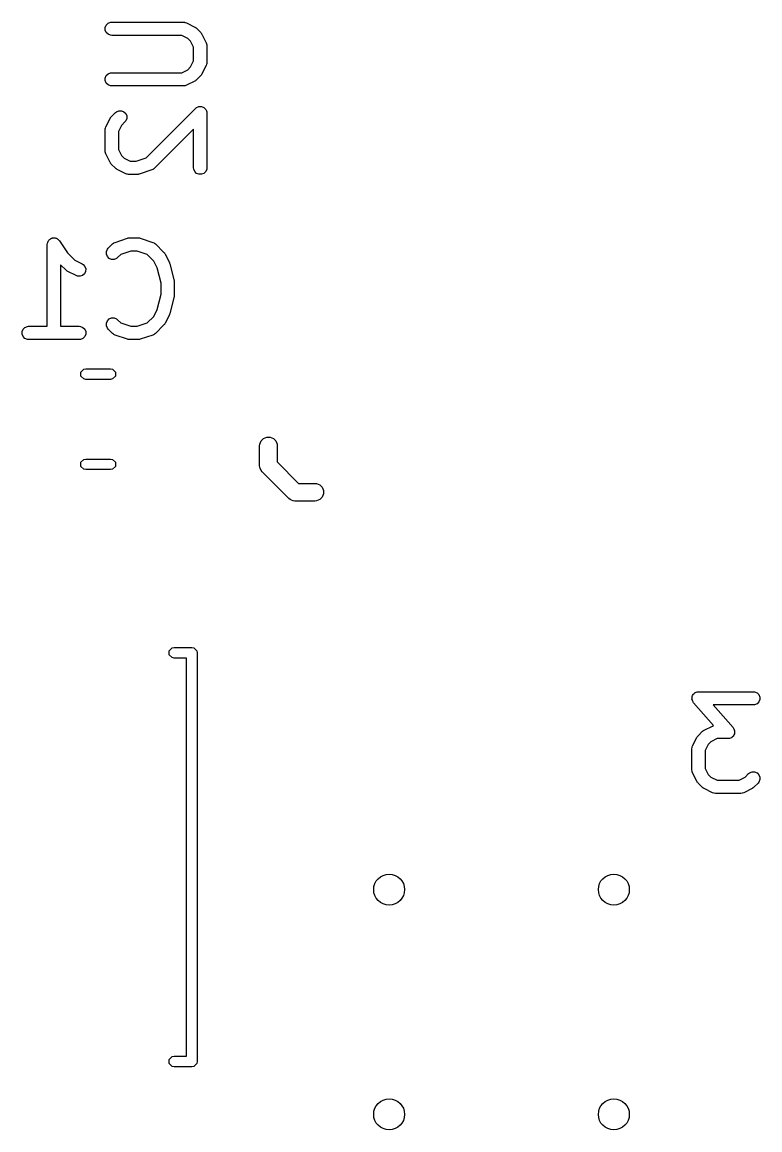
# Model space of a CAD drawing. Extents: x 0.3 to 1.71, y 0.29 to 1.3.
# Drawn here: x 0.7496 to 1.078, y 0.292 to 0.7849 of the extents above; entities that cross this region are included whole.
import ezdxf

# ---------------------------------------------------------------- set-up
doc = ezdxf.new("R2010")
doc.units = 0
doc.header["$MEASUREMENT"] = 0
doc.layers.add('BLACK', color=7, linetype='CONTINUOUS')

msp = doc.modelspace()

# ---------------------------------------------------------------- linework, layer by layer
at = {"layer": 'BLACK', "linetype": 'CONTINUOUS'}
for p, q in [((0.78708, 0.78364), (0.7879, 0.78445)), ((0.7879, 0.78445), (0.78896, 0.78489)), ((0.78896, 0.78489), (0.78954, 0.78495)), ((0.78954, 0.78495), (0.82141, 0.78495)), ((0.82141, 0.78495), (0.82198, 0.78489)), ((0.82198, 0.78489), (0.82208, 0.78485)), ((0.82208, 0.78485), (0.82219, 0.78484)), ((0.82219, 0.78484), (0.82273, 0.78464)), ((0.82273, 0.78464), (0.82648, 0.78276)), ((0.78664, 0.78257), (0.78708, 0.78364)), ((0.78664, 0.78142), (0.78664, 0.78257)), ((0.78708, 0.78036), (0.78664, 0.78142)), ((0.7879, 0.77954), (0.78708, 0.78036)), ((0.78896, 0.7791), (0.7879, 0.77954)), ((0.78954, 0.77904), (0.78896, 0.7791)), ((0.82071, 0.77904), (0.78954, 0.77904)), ((0.82341, 0.77769), (0.82071, 0.77904)), ((0.82648, 0.78276), (0.82673, 0.78261)), ((0.82673, 0.78261), (0.8268, 0.78258)), ((0.8268, 0.78258), (0.82688, 0.78251)), ((0.82688, 0.78251), (0.82697, 0.78245)), ((0.82697, 0.78245), (0.82702, 0.7824)), ((0.82702, 0.7824), (0.82724, 0.78221)), ((0.82724, 0.78221), (0.82912, 0.78033)), ((0.82912, 0.78033), (0.82931, 0.78011)), ((0.82931, 0.78011), (0.82936, 0.78006)), ((0.82936, 0.78006), (0.82942, 0.77997)), ((0.82942, 0.77997), (0.82949, 0.77989)), ((0.82949, 0.77989), (0.82952, 0.77982)), ((0.82952, 0.77982), (0.82967, 0.77957)), ((0.82967, 0.77957), (0.83155, 0.77582)), ((0.8246, 0.7765), (0.82341, 0.77769)), ((0.82595, 0.7738), (0.8246, 0.7765)), ((0.83155, 0.77582), (0.83175, 0.77528)), ((0.83175, 0.77528), (0.83176, 0.77517)), ((0.83176, 0.77517), (0.8318, 0.77507)), ((0.8318, 0.77507), (0.83186, 0.7745)), ((0.83186, 0.7745), (0.83186, 0.767)), ((0.82595, 0.7677), (0.82595, 0.7738)), ((0.82341, 0.7638), (0.8246, 0.765)), ((0.8246, 0.765), (0.82595, 0.7677)), ((0.83155, 0.76568), (0.82967, 0.76193)), ((0.83175, 0.76622), (0.83155, 0.76568)), ((0.83176, 0.76632), (0.83175, 0.76622)), ((0.8318, 0.76642), (0.83176, 0.76632)), ((0.83186, 0.767), (0.8318, 0.76642)), ((0.78664, 0.76008), (0.78708, 0.76114)), ((0.78664, 0.75892), (0.78664, 0.76008)), ((0.78708, 0.76114), (0.7879, 0.76195)), ((0.7879, 0.76195), (0.78896, 0.7624)), ((0.78896, 0.7624), (0.78954, 0.76245)), ((0.78954, 0.76245), (0.82071, 0.76245)), ((0.82071, 0.76245), (0.82341, 0.7638)), ((0.82702, 0.7591), (0.82697, 0.75904)), ((0.82724, 0.75929), (0.82702, 0.7591)), ((0.82912, 0.76116), (0.82724, 0.75929)), ((0.82931, 0.76139), (0.82912, 0.76116)), ((0.82936, 0.76144), (0.82931, 0.76139)), ((0.82942, 0.76153), (0.82936, 0.76144)), ((0.82949, 0.76161), (0.82942, 0.76153)), ((0.82952, 0.76168), (0.82949, 0.76161)), ((0.82967, 0.76193), (0.82952, 0.76168)), ((0.78708, 0.75786), (0.78664, 0.75892)), ((0.7879, 0.75704), (0.78708, 0.75786)), ((0.78896, 0.7566), (0.7879, 0.75704)), ((0.78954, 0.75655), (0.78896, 0.7566)), ((0.82141, 0.75655), (0.78954, 0.75655)), ((0.82198, 0.7566), (0.82141, 0.75655)), ((0.82208, 0.75664), (0.82198, 0.7566)), ((0.82219, 0.75665), (0.82208, 0.75664)), ((0.82273, 0.75686), (0.82219, 0.75665)), ((0.82648, 0.75873), (0.82273, 0.75686)), ((0.82673, 0.75889), (0.82648, 0.75873)), ((0.8268, 0.75892), (0.82673, 0.75889)), ((0.82688, 0.75899), (0.8268, 0.75892)), ((0.82697, 0.75904), (0.82688, 0.75899)), ((0.78932, 0.74284), (0.7912, 0.74471)), ((0.7912, 0.74471), (0.79165, 0.74508)), ((0.79165, 0.74508), (0.79271, 0.74552)), ((0.79271, 0.74552), (0.79386, 0.74552)), ((0.79386, 0.74552), (0.79493, 0.74508)), ((0.79493, 0.74508), (0.79574, 0.74427)), ((0.80481, 0.72458), (0.82682, 0.74659)), ((0.82682, 0.74659), (0.82727, 0.74696)), ((0.82727, 0.74696), (0.82802, 0.74727)), ((0.82802, 0.74727), (0.82833, 0.7474)), ((0.82833, 0.7474), (0.82948, 0.7474)), ((0.82948, 0.7474), (0.83055, 0.74696)), ((0.83055, 0.74696), (0.83136, 0.74614)), ((0.83136, 0.74614), (0.83162, 0.74552)), ((0.83162, 0.74552), (0.8318, 0.74508)), ((0.8318, 0.74508), (0.83186, 0.7445)), ((0.83186, 0.7445), (0.83186, 0.72013)), ((0.7869, 0.73832), (0.78877, 0.74207)), ((0.78877, 0.74207), (0.78893, 0.74232)), ((0.78893, 0.74232), (0.78896, 0.74239)), ((0.78896, 0.74239), (0.78902, 0.74247)), ((0.78902, 0.74247), (0.78908, 0.74256)), ((0.78908, 0.74256), (0.78914, 0.74261)), ((0.78914, 0.74261), (0.78932, 0.74284)), ((0.79537, 0.74054), (0.79384, 0.739)), ((0.79574, 0.74099), (0.79537, 0.74054)), ((0.79574, 0.74427), (0.79618, 0.7432)), ((0.79618, 0.74205), (0.79574, 0.74099)), ((0.79618, 0.7432), (0.79618, 0.74205)), ((0.78658, 0.737), (0.78664, 0.73758)), ((0.78658, 0.72763), (0.78658, 0.737)), ((0.78664, 0.73758), (0.78668, 0.73768)), ((0.78668, 0.73768), (0.78669, 0.73778)), ((0.78669, 0.73778), (0.7869, 0.73832)), ((0.79384, 0.739), (0.79249, 0.7363)), ((0.79249, 0.7363), (0.79249, 0.72833)), ((0.82595, 0.73737), (0.8085, 0.71992)), ((0.82595, 0.72013), (0.82595, 0.73737)), ((0.78664, 0.72705), (0.78658, 0.72763)), ((0.78668, 0.72695), (0.78664, 0.72705)), ((0.78669, 0.72685), (0.78668, 0.72695)), ((0.7869, 0.72631), (0.78669, 0.72685)), ((0.78877, 0.72256), (0.7869, 0.72631)), ((0.79249, 0.72833), (0.79384, 0.72563)), ((0.79384, 0.72563), (0.79503, 0.72443)), ((0.78893, 0.72231), (0.78877, 0.72256)), ((0.78896, 0.72224), (0.78893, 0.72231)), ((0.78902, 0.72216), (0.78896, 0.72224)), ((0.78908, 0.72207), (0.78902, 0.72216)), ((0.78914, 0.72202), (0.78908, 0.72207)), ((0.78932, 0.72179), (0.78914, 0.72202)), ((0.7912, 0.71992), (0.78932, 0.72179)), ((0.79142, 0.71973), (0.7912, 0.71992)), ((0.79148, 0.71967), (0.79142, 0.71973)), ((0.79156, 0.71962), (0.79148, 0.71967)), ((0.79503, 0.72443), (0.79773, 0.72308)), ((0.79773, 0.72308), (0.80031, 0.72308)), ((0.80031, 0.72308), (0.80481, 0.72458)), ((0.8085, 0.71992), (0.80805, 0.71955)), ((0.82601, 0.71955), (0.82595, 0.72013)), ((0.83186, 0.72013), (0.8318, 0.71955)), ((0.79165, 0.71955), (0.79156, 0.71962)), ((0.79172, 0.71952), (0.79165, 0.71955)), ((0.79197, 0.71936), (0.79172, 0.71952)), ((0.79571, 0.71749), (0.79197, 0.71936)), ((0.79626, 0.71728), (0.79571, 0.71749)), ((0.79636, 0.71727), (0.79626, 0.71728)), ((0.79646, 0.71723), (0.79636, 0.71727)), ((0.79704, 0.71718), (0.79646, 0.71723)), ((0.80078, 0.71718), (0.79704, 0.71718)), ((0.80108, 0.7172), (0.80078, 0.71718)), ((0.80115, 0.7172), (0.80108, 0.7172)), ((0.80126, 0.71722), (0.80115, 0.7172)), ((0.80136, 0.71723), (0.80126, 0.71722)), ((0.80143, 0.71726), (0.80136, 0.71723)), ((0.80172, 0.71733), (0.80143, 0.71726)), ((0.80734, 0.7192), (0.80172, 0.71733)), ((0.80787, 0.71944), (0.80734, 0.7192)), ((0.80795, 0.71951), (0.80787, 0.71944)), ((0.80805, 0.71955), (0.80795, 0.71951)), ((0.82645, 0.71849), (0.82601, 0.71955)), ((0.82727, 0.71767), (0.82645, 0.71849)), ((0.82833, 0.71723), (0.82727, 0.71767)), ((0.82948, 0.71723), (0.82833, 0.71723)), ((0.83055, 0.71767), (0.82948, 0.71723)), ((0.83136, 0.71849), (0.83055, 0.71767)), ((0.8318, 0.71955), (0.83136, 0.71849)), ((0.76083, 0.68604), (0.76088, 0.68661)), ((0.76083, 0.68603), (0.76083, 0.68604)), ((0.76083, 0.64961), (0.76083, 0.68603)), ((0.76083, 0.68603), (0.76083, 0.68603)), ((0.76083, 0.68603), (0.76083, 0.68603)), ((0.76088, 0.68661), (0.761, 0.68688)), ((0.761, 0.68688), (0.76105, 0.68716)), ((0.76105, 0.68716), (0.76121, 0.6874)), ((0.76121, 0.6874), (0.76132, 0.68767)), ((0.76132, 0.68767), (0.76153, 0.68788)), ((0.76153, 0.68788), (0.76169, 0.68812)), ((0.76169, 0.68812), (0.76193, 0.68828)), ((0.76193, 0.68828), (0.76214, 0.68849)), ((0.76214, 0.68849), (0.76241, 0.6886)), ((0.76241, 0.6886), (0.76265, 0.68876)), ((0.76265, 0.68876), (0.76294, 0.68882)), ((0.76294, 0.68882), (0.7632, 0.68893)), ((0.7632, 0.68893), (0.7635, 0.68893)), ((0.7635, 0.68893), (0.76378, 0.68898)), ((0.76378, 0.68898), (0.76407, 0.68893)), ((0.76407, 0.68893), (0.76436, 0.68893)), ((0.76436, 0.68893), (0.76463, 0.68881)), ((0.76463, 0.68881), (0.76491, 0.68876)), ((0.76491, 0.68876), (0.76515, 0.6886)), ((0.76515, 0.6886), (0.76542, 0.68849)), ((0.76542, 0.68849), (0.76563, 0.68828)), ((0.76563, 0.68828), (0.76587, 0.68812)), ((0.76587, 0.68812), (0.76623, 0.68767)), ((0.76623, 0.68767), (0.76623, 0.68767)), ((0.76623, 0.68767), (0.76623, 0.68767)), ((0.76623, 0.68767), (0.76624, 0.68767)), ((0.76624, 0.68767), (0.76982, 0.68229)), ((0.78794, 0.68437), (0.78981, 0.68624)), ((0.78981, 0.68624), (0.79026, 0.68661)), ((0.79026, 0.68661), (0.79036, 0.68665)), ((0.79036, 0.68665), (0.79044, 0.68672)), ((0.79044, 0.68672), (0.79097, 0.68696)), ((0.79097, 0.68696), (0.79659, 0.68883)), ((0.79659, 0.68883), (0.79688, 0.6889)), ((0.79688, 0.6889), (0.79695, 0.68893)), ((0.79695, 0.68893), (0.79705, 0.68894)), ((0.79705, 0.68894), (0.79716, 0.68896)), ((0.79716, 0.68896), (0.79723, 0.68895)), ((0.79723, 0.68895), (0.79753, 0.68898)), ((0.79753, 0.68898), (0.80127, 0.68898)), ((0.80127, 0.68898), (0.80157, 0.68895)), ((0.80157, 0.68895), (0.80164, 0.68896)), ((0.80164, 0.68896), (0.80175, 0.68894)), ((0.80175, 0.68894), (0.80185, 0.68893)), ((0.80185, 0.68893), (0.80192, 0.6889)), ((0.80192, 0.6889), (0.80221, 0.68883)), ((0.80221, 0.68883), (0.80783, 0.68696)), ((0.80783, 0.68696), (0.80836, 0.68672)), ((0.80836, 0.68672), (0.80844, 0.68665)), ((0.80844, 0.68665), (0.80854, 0.68661)), ((0.80854, 0.68661), (0.80899, 0.68624)), ((0.80899, 0.68624), (0.81274, 0.68249)), ((0.76982, 0.68229), (0.77303, 0.67908)), ((0.78713, 0.68286), (0.78757, 0.68392)), ((0.78713, 0.68171), (0.78713, 0.68286)), ((0.78757, 0.68064), (0.78713, 0.68171)), ((0.78757, 0.68392), (0.78794, 0.68437)), ((0.78839, 0.67983), (0.78757, 0.68064)), ((0.7935, 0.68158), (0.79211, 0.68019)), ((0.798, 0.68308), (0.7935, 0.68158)), ((0.8008, 0.68308), (0.798, 0.68308)), ((0.8053, 0.68158), (0.8008, 0.68308)), ((0.80822, 0.67866), (0.8053, 0.68158)), ((0.81274, 0.68249), (0.81292, 0.68227)), ((0.81292, 0.68227), (0.81298, 0.68222)), ((0.81298, 0.68222), (0.81304, 0.68213)), ((0.81304, 0.68213), (0.8131, 0.68205)), ((0.8131, 0.68205), (0.81313, 0.68197)), ((0.81313, 0.68197), (0.81329, 0.68173)), ((0.81329, 0.68173), (0.81516, 0.67798)), ((0.76919, 0.67457), (0.76673, 0.67703)), ((0.76673, 0.67703), (0.76673, 0.64961)), ((0.77303, 0.67908), (0.77635, 0.67742)), ((0.77635, 0.67742), (0.77684, 0.67711)), ((0.77684, 0.67711), (0.77759, 0.67624)), ((0.77759, 0.67624), (0.77796, 0.67515)), ((0.78945, 0.67939), (0.78839, 0.67983)), ((0.7906, 0.67939), (0.78945, 0.67939)), ((0.79167, 0.67983), (0.7906, 0.67939)), ((0.79211, 0.68019), (0.79167, 0.67983)), ((0.80974, 0.67563), (0.80822, 0.67866)), ((0.81145, 0.66879), (0.80974, 0.67563)), ((0.81516, 0.67798), (0.81518, 0.67794)), ((0.81518, 0.67794), (0.81519, 0.67792)), ((0.81519, 0.67792), (0.81528, 0.67768)), ((0.81528, 0.67768), (0.81537, 0.67744)), ((0.81537, 0.67744), (0.81537, 0.67742)), ((0.81537, 0.67742), (0.81539, 0.67737)), ((0.81539, 0.67737), (0.81726, 0.66987)), ((0.76942, 0.67438), (0.76919, 0.67457)), ((0.76947, 0.67432), (0.76942, 0.67438)), ((0.76956, 0.67427), (0.76947, 0.67432)), ((0.76964, 0.6742), (0.76956, 0.67427)), ((0.76971, 0.67417), (0.76964, 0.6742)), ((0.76996, 0.67402), (0.76971, 0.67417)), ((0.77371, 0.67214), (0.76996, 0.67402)), ((0.77425, 0.67193), (0.77371, 0.67214)), ((0.7754, 0.67185), (0.77425, 0.67193)), ((0.77649, 0.67222), (0.7754, 0.67185)), ((0.77736, 0.67297), (0.77649, 0.67222)), ((0.77788, 0.674), (0.77736, 0.67297)), ((0.77796, 0.67515), (0.77788, 0.674)), ((0.81145, 0.6639), (0.81145, 0.66879)), ((0.81726, 0.66987), (0.81728, 0.66977)), ((0.81728, 0.66977), (0.81729, 0.66973)), ((0.81729, 0.66973), (0.81732, 0.66952)), ((0.81732, 0.66952), (0.81735, 0.6693)), ((0.81735, 0.6693), (0.81734, 0.66926)), ((0.81734, 0.66926), (0.81735, 0.66916)), ((0.81735, 0.66916), (0.81735, 0.66353)), ((0.80974, 0.65707), (0.81145, 0.6639)), ((0.81726, 0.66282), (0.81539, 0.65532)), ((0.81728, 0.66292), (0.81726, 0.66282)), ((0.81729, 0.66296), (0.81728, 0.66292)), ((0.81732, 0.66317), (0.81729, 0.66296)), ((0.81735, 0.66339), (0.81732, 0.66317)), ((0.81735, 0.66353), (0.81734, 0.66343)), ((0.81734, 0.66343), (0.81735, 0.66339)), ((0.80822, 0.65403), (0.80974, 0.65707)), ((0.78713, 0.65099), (0.78757, 0.65205)), ((0.78713, 0.64983), (0.78713, 0.65099)), ((0.78757, 0.65205), (0.78839, 0.65287)), ((0.78839, 0.65287), (0.78945, 0.65331)), ((0.78945, 0.65331), (0.7906, 0.65331)), ((0.7906, 0.65331), (0.79167, 0.65287)), ((0.79167, 0.65287), (0.79211, 0.6525)), ((0.79211, 0.6525), (0.7935, 0.65112)), ((0.7935, 0.65112), (0.798, 0.64961)), ((0.8008, 0.64961), (0.8053, 0.65112)), ((0.8053, 0.65112), (0.80822, 0.65403)), ((0.81313, 0.65072), (0.8131, 0.65064)), ((0.81329, 0.65096), (0.81313, 0.65072)), ((0.81516, 0.65471), (0.81329, 0.65096)), ((0.81518, 0.65476), (0.81516, 0.65471)), ((0.81519, 0.65477), (0.81518, 0.65476)), ((0.81528, 0.65501), (0.81519, 0.65477)), ((0.81537, 0.65525), (0.81528, 0.65501)), ((0.81539, 0.65532), (0.81537, 0.65528)), ((0.81537, 0.65528), (0.81537, 0.65525)), ((0.74963, 0.64724), (0.75008, 0.6483)), ((0.74963, 0.64608), (0.74963, 0.64724)), ((0.75008, 0.64502), (0.74963, 0.64608)), ((0.75008, 0.6483), (0.75089, 0.64912)), ((0.75089, 0.64912), (0.75195, 0.64956)), ((0.75195, 0.64956), (0.75253, 0.64961)), ((0.75253, 0.64961), (0.76083, 0.64961)), ((0.76673, 0.64961), (0.77503, 0.64961)), ((0.77503, 0.64961), (0.7756, 0.64956)), ((0.7756, 0.64956), (0.77667, 0.64912)), ((0.77667, 0.64912), (0.77748, 0.6483)), ((0.77748, 0.6483), (0.77792, 0.64724)), ((0.77792, 0.64608), (0.77748, 0.64502)), ((0.77792, 0.64724), (0.77792, 0.64608)), ((0.78757, 0.64877), (0.78713, 0.64983)), ((0.78794, 0.64832), (0.78757, 0.64877)), ((0.78981, 0.64645), (0.78794, 0.64832)), ((0.79026, 0.64608), (0.78981, 0.64645)), ((0.79036, 0.64604), (0.79026, 0.64608)), ((0.79044, 0.64597), (0.79036, 0.64604)), ((0.79097, 0.64573), (0.79044, 0.64597)), ((0.79659, 0.64386), (0.79097, 0.64573)), ((0.798, 0.64961), (0.8008, 0.64961)), ((0.80783, 0.64573), (0.80221, 0.64386)), ((0.80836, 0.64597), (0.80783, 0.64573)), ((0.80844, 0.64604), (0.80836, 0.64597)), ((0.80854, 0.64608), (0.80844, 0.64604)), ((0.80899, 0.64645), (0.80854, 0.64608)), ((0.81274, 0.6502), (0.80899, 0.64645)), ((0.81292, 0.65042), (0.81274, 0.6502)), ((0.81298, 0.65047), (0.81292, 0.65042)), ((0.81304, 0.65056), (0.81298, 0.65047)), ((0.8131, 0.65064), (0.81304, 0.65056)), ((0.75089, 0.64421), (0.75008, 0.64502)), ((0.75195, 0.64376), (0.75089, 0.64421)), ((0.75253, 0.64371), (0.75195, 0.64376)), ((0.77503, 0.64371), (0.75253, 0.64371)), ((0.7756, 0.64376), (0.77503, 0.64371)), ((0.77667, 0.64421), (0.7756, 0.64376)), ((0.77748, 0.64502), (0.77667, 0.64421)), ((0.79688, 0.64379), (0.79659, 0.64386)), ((0.79695, 0.64376), (0.79688, 0.64379)), ((0.79705, 0.64375), (0.79695, 0.64376)), ((0.79716, 0.64373), (0.79705, 0.64375)), ((0.79723, 0.64374), (0.79716, 0.64373)), ((0.79753, 0.64371), (0.79723, 0.64374)), ((0.80127, 0.64371), (0.79753, 0.64371)), ((0.80157, 0.64374), (0.80127, 0.64371)), ((0.80164, 0.64373), (0.80157, 0.64374)), ((0.80175, 0.64375), (0.80164, 0.64373)), ((0.80185, 0.64376), (0.80175, 0.64375)), ((0.80192, 0.64379), (0.80185, 0.64376)), ((0.80221, 0.64386), (0.80192, 0.64379)), ((0.77575, 0.62925), (0.77703, 0.63053)), ((0.77575, 0.62744), (0.77575, 0.62925)), ((0.77703, 0.62616), (0.77575, 0.62744)), ((0.77703, 0.63053), (0.77793, 0.63071)), ((0.77793, 0.62598), (0.77703, 0.62616)), ((0.77793, 0.63071), (0.789, 0.63071)), ((0.789, 0.63071), (0.7899, 0.63053)), ((0.7899, 0.62616), (0.789, 0.62598)), ((0.7899, 0.63053), (0.79118, 0.62925)), ((0.79118, 0.62744), (0.7899, 0.62616)), ((0.79118, 0.62925), (0.79118, 0.62744)), ((0.789, 0.62598), (0.77793, 0.62598)), ((0.85531, 0.59646), (0.85539, 0.59722)), ((0.85531, 0.5876), (0.85531, 0.59646)), ((0.85539, 0.59722), (0.85598, 0.59864)), ((0.85598, 0.59864), (0.85706, 0.59973)), ((0.85706, 0.59973), (0.85848, 0.60032)), ((0.85848, 0.60032), (0.86002, 0.60032)), ((0.86002, 0.60032), (0.86144, 0.59973)), ((0.86144, 0.59973), (0.86253, 0.59864)), ((0.86253, 0.59864), (0.86311, 0.59722)), ((0.86311, 0.59722), (0.86319, 0.59646)), ((0.86319, 0.59646), (0.86319, 0.58923)), ((0.77575, 0.58909), (0.77703, 0.59037)), ((0.77575, 0.58728), (0.77575, 0.58909)), ((0.77703, 0.58601), (0.77575, 0.58728)), ((0.77703, 0.59037), (0.77793, 0.59055)), ((0.77793, 0.59055), (0.789, 0.59055)), ((0.789, 0.59055), (0.7899, 0.59037)), ((0.7899, 0.59037), (0.79118, 0.58909)), ((0.79118, 0.58728), (0.7899, 0.58601)), ((0.79118, 0.58909), (0.79118, 0.58728)), ((0.85539, 0.58683), (0.85531, 0.5876)), ((0.85551, 0.58654), (0.85539, 0.58683)), ((0.85539, 0.58683), (0.85539, 0.58683)), ((0.85539, 0.58683), (0.85539, 0.58683)), ((0.85539, 0.58683), (0.85539, 0.58683)), ((0.86319, 0.58923), (0.87269, 0.57972)), ((0.77793, 0.58583), (0.77703, 0.58601)), ((0.789, 0.58583), (0.77793, 0.58583)), ((0.7899, 0.58601), (0.789, 0.58583)), ((0.85598, 0.58541), (0.85551, 0.58654)), ((0.85647, 0.58482), (0.85598, 0.58541)), ((0.86828, 0.573), (0.85647, 0.58482)), ((0.87269, 0.57972), (0.87992, 0.57972)), ((0.87992, 0.57972), (0.88069, 0.57965)), ((0.88069, 0.57965), (0.88211, 0.57906)), ((0.88211, 0.57906), (0.88319, 0.57797)), ((0.88319, 0.57797), (0.88378, 0.57656)), ((0.86887, 0.57251), (0.86828, 0.573)), ((0.86887, 0.57251), (0.86887, 0.57251)), ((0.86887, 0.57251), (0.86887, 0.57251)), ((0.86953, 0.57224), (0.86887, 0.57251)), ((0.87029, 0.57193), (0.86953, 0.57224)), ((0.87106, 0.57185), (0.87029, 0.57193)), ((0.87029, 0.57193), (0.87029, 0.57193)), ((0.87029, 0.57193), (0.87029, 0.57193)), ((0.87992, 0.57185), (0.87106, 0.57185)), ((0.88069, 0.57193), (0.87992, 0.57185)), ((0.88211, 0.57251), (0.88069, 0.57193)), ((0.88319, 0.5736), (0.88211, 0.57251)), ((0.88378, 0.57502), (0.88319, 0.5736)), ((0.88378, 0.57656), (0.88378, 0.57502)), ((0.81514, 0.50523), (0.81642, 0.50651)), ((0.81514, 0.50343), (0.81514, 0.50523)), ((0.81642, 0.50215), (0.81514, 0.50343)), ((0.81642, 0.50651), (0.81732, 0.50669)), ((0.81732, 0.50669), (0.8252, 0.50669)), ((0.8252, 0.50669), (0.8261, 0.50651)), ((0.8261, 0.50651), (0.82738, 0.50523)), ((0.82738, 0.50523), (0.82756, 0.50433)), ((0.82756, 0.50433), (0.82756, 0.32244)), ((0.81732, 0.50197), (0.81642, 0.50215)), ((0.82283, 0.50197), (0.81732, 0.50197)), ((0.82283, 0.3248), (0.82283, 0.50197)), ((1.04778, 0.48368), (1.04782, 0.48416)), ((1.04782, 0.48359), (1.04778, 0.48368)), ((1.04782, 0.48464), (1.04785, 0.48473)), ((1.04782, 0.48416), (1.04782, 0.48464)), ((1.04782, 0.48349), (1.04782, 0.48359)), ((1.048, 0.48304), (1.04782, 0.48349)), ((1.04785, 0.48473), (1.04786, 0.48483)), ((1.04786, 0.48483), (1.04807, 0.48526)), ((1.04807, 0.48526), (1.04826, 0.4857)), ((1.04826, 0.4857), (1.04833, 0.48577)), ((1.04833, 0.48577), (1.04837, 0.48586)), ((1.04837, 0.48586), (1.04873, 0.48618)), ((1.04873, 0.48618), (1.04907, 0.48652)), ((1.04907, 0.48652), (1.04916, 0.48656)), ((1.04916, 0.48656), (1.04924, 0.48662)), ((1.04924, 0.48662), (1.04969, 0.48677)), ((1.04969, 0.48677), (1.05014, 0.48696)), ((1.05014, 0.48696), (1.05028, 0.48697)), ((1.05028, 0.48697), (1.05033, 0.48699)), ((1.05033, 0.48699), (1.05041, 0.48699)), ((1.05041, 0.48699), (1.05071, 0.48701)), ((1.05071, 0.48701), (1.07508, 0.48701)), ((1.07508, 0.48701), (1.07566, 0.48696)), ((1.07566, 0.48696), (1.07672, 0.48652)), ((1.07672, 0.48652), (1.07754, 0.4857)), ((1.07754, 0.4857), (1.07798, 0.48464)), ((1.07798, 0.48349), (1.07754, 0.48242)), ((1.07798, 0.48464), (1.07798, 0.48349)), ((1.04815, 0.48259), (1.048, 0.48304)), ((1.04824, 0.48247), (1.04815, 0.48259)), ((1.04826, 0.48242), (1.04824, 0.48247)), ((1.04831, 0.48237), (1.04826, 0.48242)), ((1.04849, 0.48212), (1.04831, 0.48237)), ((1.05742, 0.47191), (1.04849, 0.48212)), ((1.07508, 0.48111), (1.05722, 0.48111)), ((1.05722, 0.48111), (1.06606, 0.47101)), ((1.07566, 0.48117), (1.07508, 0.48111)), ((1.07672, 0.48161), (1.07566, 0.48117)), ((1.07754, 0.48242), (1.07672, 0.48161)), ((1.0505, 0.4674), (1.05237, 0.46928)), ((1.05237, 0.46928), (1.0526, 0.46946)), ((1.0526, 0.46946), (1.05265, 0.46952)), ((1.05265, 0.46952), (1.05274, 0.46958)), ((1.05274, 0.46958), (1.05282, 0.46964)), ((1.05282, 0.46964), (1.05289, 0.46967)), ((1.05289, 0.46967), (1.05314, 0.46983)), ((1.05314, 0.46983), (1.05689, 0.47171)), ((1.05689, 0.47171), (1.05742, 0.47191)), ((1.06606, 0.47101), (1.06624, 0.47076)), ((1.06624, 0.47076), (1.06629, 0.4707)), ((1.06629, 0.4707), (1.06631, 0.47065)), ((1.06631, 0.47065), (1.06639, 0.47054)), ((1.06639, 0.47054), (1.06655, 0.47008)), ((1.06669, 0.4683), (1.06647, 0.46787)), ((1.06655, 0.47008), (1.06673, 0.46964)), ((1.06673, 0.46849), (1.06669, 0.4684)), ((1.06669, 0.4684), (1.06669, 0.4683)), ((1.06673, 0.46964), (1.06673, 0.46954)), ((1.06673, 0.46954), (1.06676, 0.46945)), ((1.06676, 0.46945), (1.06673, 0.46897)), ((1.06673, 0.46897), (1.06673, 0.46849)), ((1.04807, 0.46289), (1.04995, 0.46664)), ((1.04995, 0.46664), (1.0501, 0.46688)), ((1.0501, 0.46688), (1.05013, 0.46696)), ((1.05013, 0.46696), (1.0502, 0.46704)), ((1.0502, 0.46704), (1.05025, 0.46713)), ((1.05025, 0.46713), (1.05031, 0.46718)), ((1.05031, 0.46718), (1.0505, 0.4674)), ((1.05501, 0.46357), (1.05367, 0.46087)), ((1.05621, 0.46476), (1.05501, 0.46357)), ((1.05891, 0.46611), (1.05621, 0.46476)), ((1.06384, 0.46611), (1.05891, 0.46611)), ((1.06414, 0.46614), (1.06384, 0.46611)), ((1.06422, 0.46614), (1.06414, 0.46614)), ((1.06427, 0.46615), (1.06422, 0.46614)), ((1.06441, 0.46617), (1.06427, 0.46615)), ((1.06485, 0.46635), (1.06441, 0.46617)), ((1.06531, 0.46651), (1.06485, 0.46635)), ((1.06538, 0.46657), (1.06531, 0.46651)), ((1.06548, 0.46661), (1.06538, 0.46657)), ((1.06582, 0.46695), (1.06548, 0.46661)), ((1.06618, 0.46726), (1.06582, 0.46695)), ((1.06622, 0.46735), (1.06618, 0.46726)), ((1.06629, 0.46742), (1.06622, 0.46735)), ((1.06647, 0.46787), (1.06629, 0.46742)), ((1.04776, 0.46157), (1.04782, 0.46214)), ((1.04776, 0.45219), (1.04776, 0.46157)), ((1.04782, 0.46214), (1.04786, 0.46224)), ((1.04786, 0.46234), (1.04807, 0.46289)), ((1.04786, 0.46224), (1.04786, 0.46234)), ((1.05367, 0.46087), (1.05367, 0.45289)), ((1.04782, 0.45162), (1.04776, 0.45219)), ((1.04786, 0.45152), (1.04782, 0.45162)), ((1.04786, 0.45141), (1.04786, 0.45152)), ((1.04807, 0.45087), (1.04786, 0.45141)), ((1.04995, 0.44712), (1.04807, 0.45087)), ((1.05367, 0.45289), (1.05501, 0.45019)), ((1.05501, 0.45019), (1.05621, 0.44899)), ((1.05621, 0.44899), (1.05891, 0.44764)), ((1.06876, 0.44764), (1.07146, 0.44899)), ((1.07146, 0.44899), (1.073, 0.45053)), ((1.073, 0.45053), (1.07344, 0.4509)), ((1.07344, 0.4509), (1.07451, 0.45134)), ((1.07451, 0.45134), (1.07566, 0.45134)), ((1.07566, 0.45134), (1.07672, 0.4509)), ((1.07672, 0.4509), (1.07754, 0.45008)), ((1.07754, 0.45008), (1.07798, 0.44902)), ((1.07798, 0.44902), (1.07798, 0.44787)), ((1.0501, 0.44687), (1.04995, 0.44712)), ((1.05013, 0.4468), (1.0501, 0.44687)), ((1.0502, 0.44672), (1.05013, 0.4468)), ((1.05025, 0.44663), (1.0502, 0.44672)), ((1.05031, 0.44658), (1.05025, 0.44663)), ((1.0505, 0.44635), (1.05031, 0.44658)), ((1.05237, 0.44448), (1.0505, 0.44635)), ((1.0526, 0.44429), (1.05237, 0.44448)), ((1.05265, 0.44423), (1.0526, 0.44429)), ((1.05274, 0.44418), (1.05265, 0.44423)), ((1.05282, 0.44411), (1.05274, 0.44418)), ((1.05289, 0.44408), (1.05282, 0.44411)), ((1.05314, 0.44393), (1.05289, 0.44408)), ((1.05689, 0.44205), (1.05314, 0.44393)), ((1.05891, 0.44764), (1.06876, 0.44764)), ((1.07453, 0.44393), (1.07078, 0.44205)), ((1.07478, 0.44408), (1.07453, 0.44393)), ((1.07485, 0.44411), (1.07478, 0.44408)), ((1.07493, 0.44418), (1.07485, 0.44411)), ((1.07502, 0.44423), (1.07493, 0.44418)), ((1.07507, 0.44429), (1.07502, 0.44423)), ((1.0753, 0.44448), (1.07507, 0.44429)), ((1.07717, 0.44635), (1.0753, 0.44448)), ((1.07754, 0.4468), (1.07717, 0.44635)), ((1.07798, 0.44787), (1.07754, 0.4468)), ((1.05743, 0.44184), (1.05689, 0.44205)), ((1.05754, 0.44184), (1.05743, 0.44184)), ((1.05764, 0.4418), (1.05754, 0.44184)), ((1.05821, 0.44174), (1.05764, 0.4418)), ((1.06946, 0.44174), (1.05821, 0.44174)), ((1.07004, 0.4418), (1.06946, 0.44174)), ((1.07013, 0.44184), (1.07004, 0.4418)), ((1.07024, 0.44184), (1.07013, 0.44184)), ((1.07078, 0.44205), (1.07024, 0.44184)), ((0.81514, 0.32334), (0.81642, 0.32462)), ((0.81514, 0.32154), (0.81514, 0.32334)), ((0.81642, 0.32026), (0.81514, 0.32154)), ((0.81642, 0.32462), (0.81732, 0.3248)), ((0.81732, 0.3248), (0.82283, 0.3248)), ((0.82738, 0.32154), (0.8261, 0.32026)), ((0.82756, 0.32244), (0.82738, 0.32154)), ((0.81732, 0.32008), (0.81642, 0.32026)), ((0.8252, 0.32008), (0.81732, 0.32008)), ((0.8261, 0.32026), (0.8252, 0.32008))]:
    msp.add_line(p, q, dxfattribs=at)
at = {"layer": 'BLACK'}
for centre in [(0.91299, 0.39892), (0.91299, 0.39892), (1.01299, 0.39892), (1.01299, 0.39892), (0.91299, 0.29892), (0.91299, 0.29892), (1.01299, 0.29892), (1.01299, 0.29892)]:
    msp.add_circle(centre, 0.00689, dxfattribs=at)

doc.saveas('drawing.dxf')
